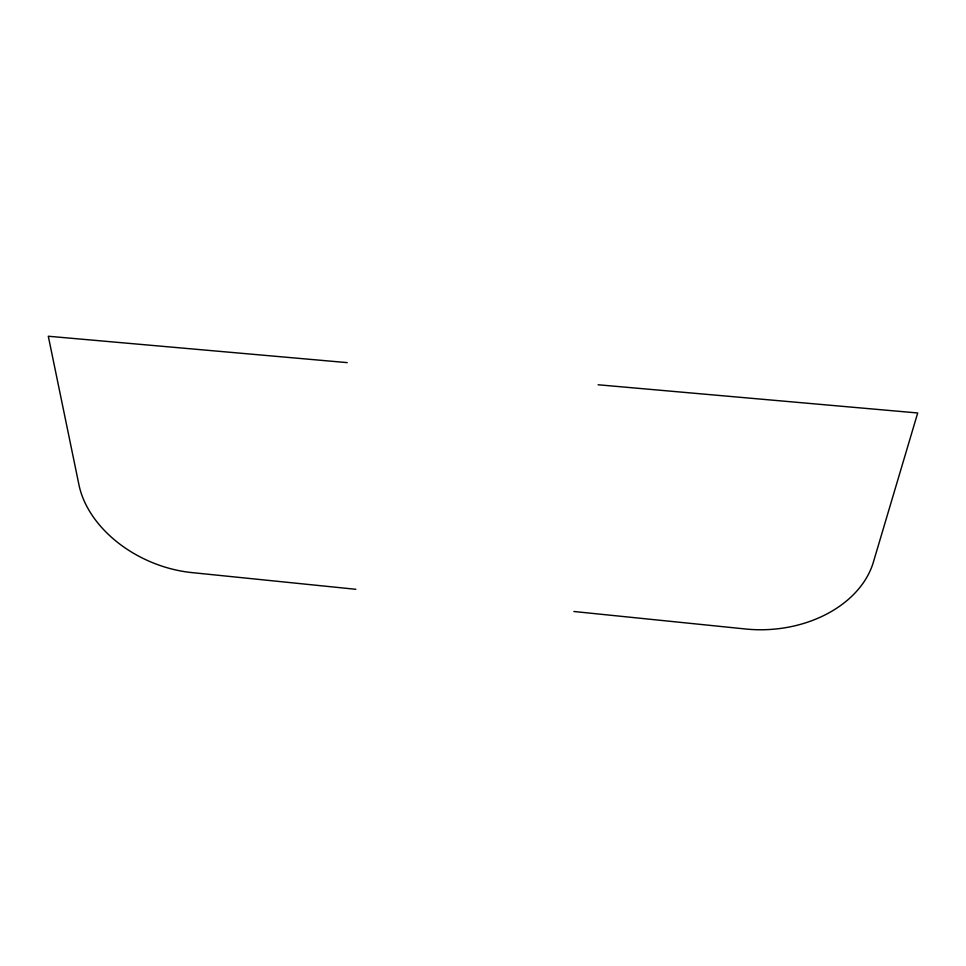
<?xml version="1.0" encoding="UTF-8"?>
<svg xmlns="http://www.w3.org/2000/svg" width="966" height="966" viewBox="0 0 966 966"><rect width="100%" height="100%" fill="white"/><g stroke="black" fill="none" stroke-linecap="round" stroke-linejoin="round"><path stroke-width="1.45" d="M347.205 362.624L48.3 336.24L78.971 484.908A107.166 77.268 23.1 0 0 191.896 572.596L355.862 589.296M598.111 384.77L917.7 412.977L873.373 562.152A111.416 82.436 -3.4 0 1 745.619 628.999L573.876 611.502"/></g></svg>
